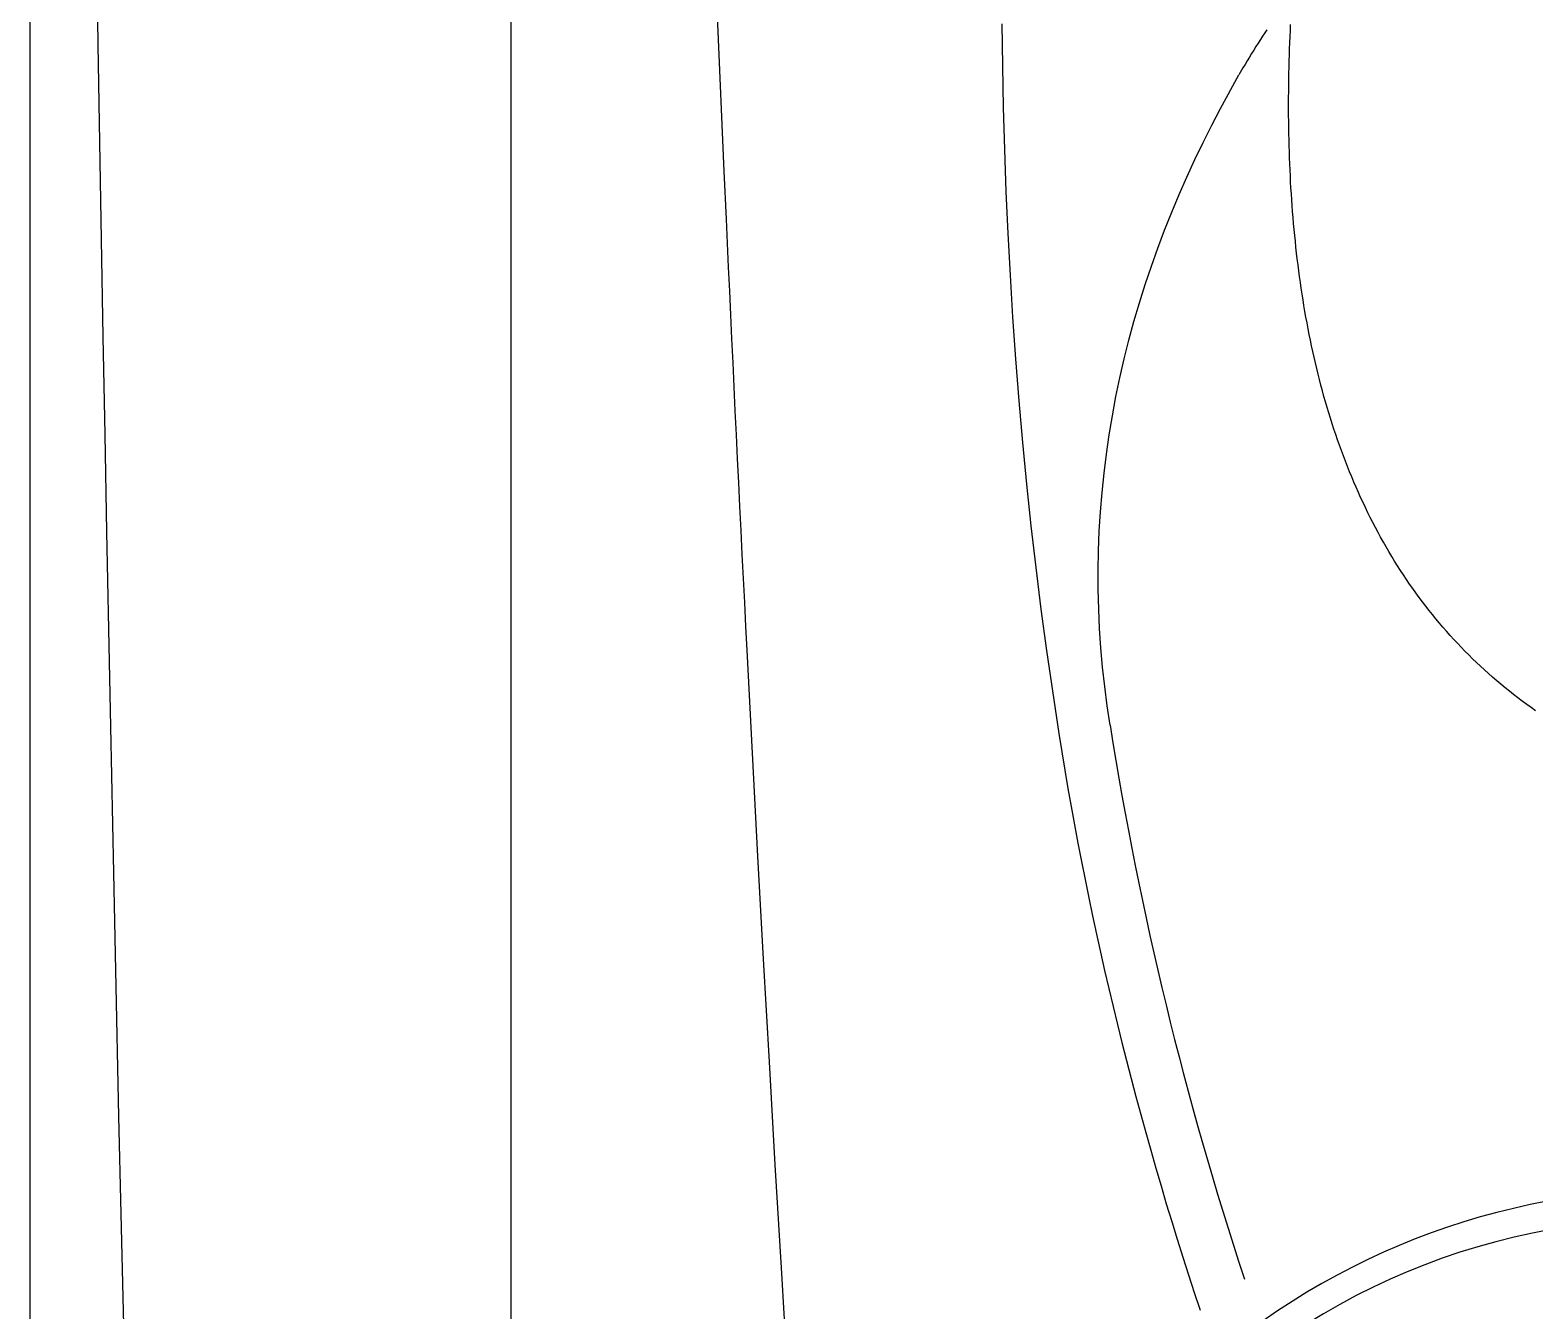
# Model space of a CAD drawing. Extents: x 832 to 912, y 781 to 934.
# Drawn here: x 832.36 to 840.73, y 820.45 to 827.58 of the extents above; entities that cross this region are included whole.
import ezdxf

# ---------------------------------------------------------------- set-up
doc = ezdxf.new("R2010")
doc.units = 0
doc.header["$MEASUREMENT"] = 0
doc.layers.add('1', color=4, linetype='Continuous')
doc.layers.add('SPA', color=2, linetype='Continuous')

# ---------------------------------------------------------------- blocks, each defined once
blk = doc.blocks.new('2010SOVEREIGN')
at = {"layer": '1', "color": 3}
blk.add_line((2.6742, 80.643), (2.6742, 12.0623), dxfattribs=at)
blk.add_arc((1031.0516, 46.4199), 1030.8123, 178.0737509, 181.9338544, dxfattribs=at)
at = {"layer": '1', "linetype": 'Continuous'}
blk.add_arc((9.1272, 19.1977), 3.798, 82.61619, 183.98594, dxfattribs=at)
at = {"layer": 'SPA', "color": 4}
blk.add_lwpolyline([(12, 92.7053), (67.6581, 92.7053, -0.414214), (79.6581, 80.7053), (79.6581, 12, -0.414214), (67.6581, 0), (12, 0, -0.414214), (0, 12), (0, 80.7053, -0.414214)], format="xyb", close=True, dxfattribs=at)
at = {"layer": 'SPA', "color": 2, "linetype": 'Continuous'}
for points in [[(3.8628, 28.8284), (3.8274, 29.6483), (3.7937, 30.4683), (3.7617, 31.2883), (3.7313, 32.1085), (3.7027, 32.9286), (3.6758, 33.7489), (3.6505, 34.5692), (3.627, 35.3895), (3.6051, 36.2099), (3.585, 37.0304)], [(3.9898, 26.1617), (3.9831, 26.295), (3.9763, 26.4283), (3.9696, 26.5616), (3.963, 26.6949), (3.9564, 26.8283), (3.9499, 26.9616), (3.9434, 27.0949), (3.9369, 27.2282), (3.9305, 27.3616), (3.9241, 27.4949), (3.9178, 27.6282), (3.9115, 27.7616), (3.9053, 27.8949), (3.8991, 28.0283), (3.8929, 28.1616), (3.8868, 28.295), (3.8808, 28.4283), (3.8747, 28.5616), (3.8628, 28.8284)], [(4.7405, 14.713), (4.6951, 15.2847), (4.6505, 15.8566), (4.6068, 16.4285), (4.5638, 17.0005), (4.5217, 17.5726), (4.4804, 18.1447), (4.44, 18.7169), (4.4004, 19.2892), (4.3616, 19.8616), (4.3237, 20.434), (4.2865, 21.0065), (4.2503, 21.579), (4.2148, 22.1517), (4.1802, 22.7244), (4.1464, 23.2971), (4.1134, 23.8699), (4.0813, 24.4428), (4.05, 25.0157), (3.9898, 26.1617)]]:
    blk.add_lwpolyline(points, dxfattribs=at)
at = {"layer": 'SPA', "color": 3, "linetype": 'Continuous'}
for points in [[(5.4074, 29.6496), (5.4103, 29.416), (5.415, 29.1825), (5.4216, 28.949), (5.43, 28.7156), (5.4404, 28.4824), (5.4527, 28.2493), (5.467, 28.0163), (5.4833, 27.7835), (5.5016, 27.5509), (5.522, 27.3185), (5.5445, 27.0864), (5.569, 26.8545), (5.5957, 26.6228), (5.6245, 26.3915), (5.6555, 26.1604), (5.724, 25.6992)], [(6.8819, 29.6164), (6.8699, 29.5985), (6.8577, 29.5801), (6.8455, 29.5613), (6.8332, 29.5421), (6.821, 29.5227), (6.8087, 29.503), (6.7965, 29.4832), (6.7844, 29.4632), (6.7724, 29.4433), (6.7606, 29.4233), (6.7489, 29.4035), (6.7264, 29.3644)], [(8.3768, 25.8253), (8.352, 25.8429), (8.3274, 25.8607), (8.303, 25.8787), (8.2788, 25.897), (8.2548, 25.9155), (8.231, 25.9343), (8.2074, 25.9534), (8.1841, 25.9727), (8.1609, 25.9922), (8.138, 26.012), (8.1153, 26.032), (8.0928, 26.0522), (8.0706, 26.0727), (8.0486, 26.0934), (8.0268, 26.1143), (8.0053, 26.1355), (7.984, 26.1569), (7.963, 26.1785), (7.9422, 26.2004), (7.9216, 26.2225), (7.9013, 26.2449), (7.8812, 26.2674), (7.8613, 26.2902), (7.8417, 26.3133), (7.8223, 26.3365), (7.8032, 26.36), (7.7843, 26.3837), (7.7656, 26.4076), (7.7472, 26.4317), (7.729, 26.4561), (7.7111, 26.4806), (7.6934, 26.5054), (7.6759, 26.5304), (7.6587, 26.5555), (7.6418, 26.5809), (7.625, 26.6065), (7.6086, 26.6323), (7.5923, 26.6582), (7.5764, 26.6843), (7.5606, 26.7107), (7.5452, 26.7372), (7.5299, 26.7639), (7.5149, 26.7907), (7.5002, 26.8178), (7.4857, 26.8451), (7.4714, 26.8725), (7.4574, 26.9001), (7.4436, 26.9278), (7.43, 26.9558), (7.4167, 26.9838), (7.4036, 27.0121), (7.3908, 27.0405), (7.3782, 27.0691), (7.3659, 27.0978), (7.3537, 27.1266), (7.3419, 27.1556), (7.3302, 27.1848), (7.3188, 27.2141), (7.3076, 27.2435), (7.2967, 27.273), (7.2859, 27.3027), (7.2754, 27.3325), (7.2652, 27.3625), (7.2551, 27.3925), (7.2453, 27.4227), (7.2357, 27.453), (7.2263, 27.4835), (7.2172, 27.514), (7.2083, 27.5447), (7.1995, 27.5754), (7.191, 27.6063), (7.1827, 27.6372), (7.1747, 27.6683), (7.1668, 27.6995), (7.1591, 27.7307), (7.1517, 27.7621), (7.1444, 27.7935), (7.1374, 27.8251), (7.1306, 27.8567), (7.1239, 27.8884), (7.1175, 27.9202), (7.1113, 27.9521), (7.1052, 27.984), (7.0994, 28.016), (7.0937, 28.0481), (7.0882, 28.0803), (7.083, 28.1125), (7.0779, 28.1449), (7.073, 28.1772), (7.0683, 28.2097), (7.0637, 28.2422), (7.0594, 28.2748), (7.0552, 28.3074), (7.0512, 28.3401), (7.0474, 28.3729), (7.0437, 28.4057), (7.0402, 28.4386), (7.0369, 28.4715), (7.0337, 28.5045), (7.0307, 28.5376), (7.0279, 28.5707), (7.0252, 28.6038), (7.0227, 28.637), (7.0203, 28.6702), (7.0181, 28.7034), (7.016, 28.7367), (7.0141, 28.77), (7.0124, 28.8034), (7.0108, 28.8367), (7.0093, 28.8701), (7.008, 28.9036), (7.0069, 28.937), (7.0059, 28.9705), (7.005, 29.0041), (7.0043, 29.0376), (7.0037, 29.0712), (7.0033, 29.1048), (7.003, 29.1384), (7.0028, 29.1721), (7.0028, 29.2058), (7.0029, 29.2395), (7.0032, 29.2732), (7.0035, 29.307), (7.004, 29.3408), (7.0047, 29.3746), (7.0054, 29.4084), (7.0063, 29.4422), (7.0073, 29.4761), (7.0084, 29.51), (7.0097, 29.5439), (7.011, 29.5778), (7.0125, 29.6118), (7.0141, 29.6458)], [(6.0091, 25.7445), (5.9932, 25.8518), (5.9795, 25.9593), (5.9679, 26.0671), (5.9585, 26.1751), (5.9513, 26.2833), (5.9464, 26.3915), (5.9437, 26.4997), (5.9433, 26.608), (5.9452, 26.7161), (5.9493, 26.8242), (5.9558, 26.9321), (5.9646, 27.0398), (5.9756, 27.1473), (5.9889, 27.2544), (6.0043, 27.3612), (6.022, 27.4677), (6.0419, 27.5736), (6.0639, 27.6791), (6.088, 27.7841), (6.1142, 27.8884), (6.1424, 27.9922), (6.1727, 28.0952), (6.205, 28.1977), (6.2391, 28.2994), (6.2751, 28.4003), (6.313, 28.5005), (6.3525, 28.5999), (6.3938, 28.6985), (6.4367, 28.7963), (6.4813, 28.8932), (6.5274, 28.9892), (6.575, 29.0843), (6.624, 29.1785), (6.7264, 29.3644)]]:
    blk.add_lwpolyline(points, dxfattribs=at)
for centre, radius, start, end in [((25.4529, 28.8284), 19.6868, 189.01237, 198.25621), ((25.4529, 28.8284), 19.9755, 189.01237, 198.5032), ((9.1713, 19.1502), 4.011, 82.61619, 126.5465)]:
    blk.add_arc(centre, radius, start, end, dxfattribs=at)

msp = doc.modelspace()

# ---------------------------------------------------------------- block references
at = {"layer": '1'}
msp.add_blockref('2010SOVEREIGN', (832.36, 797.97), dxfattribs=at)

doc.saveas('drawing.dxf')
